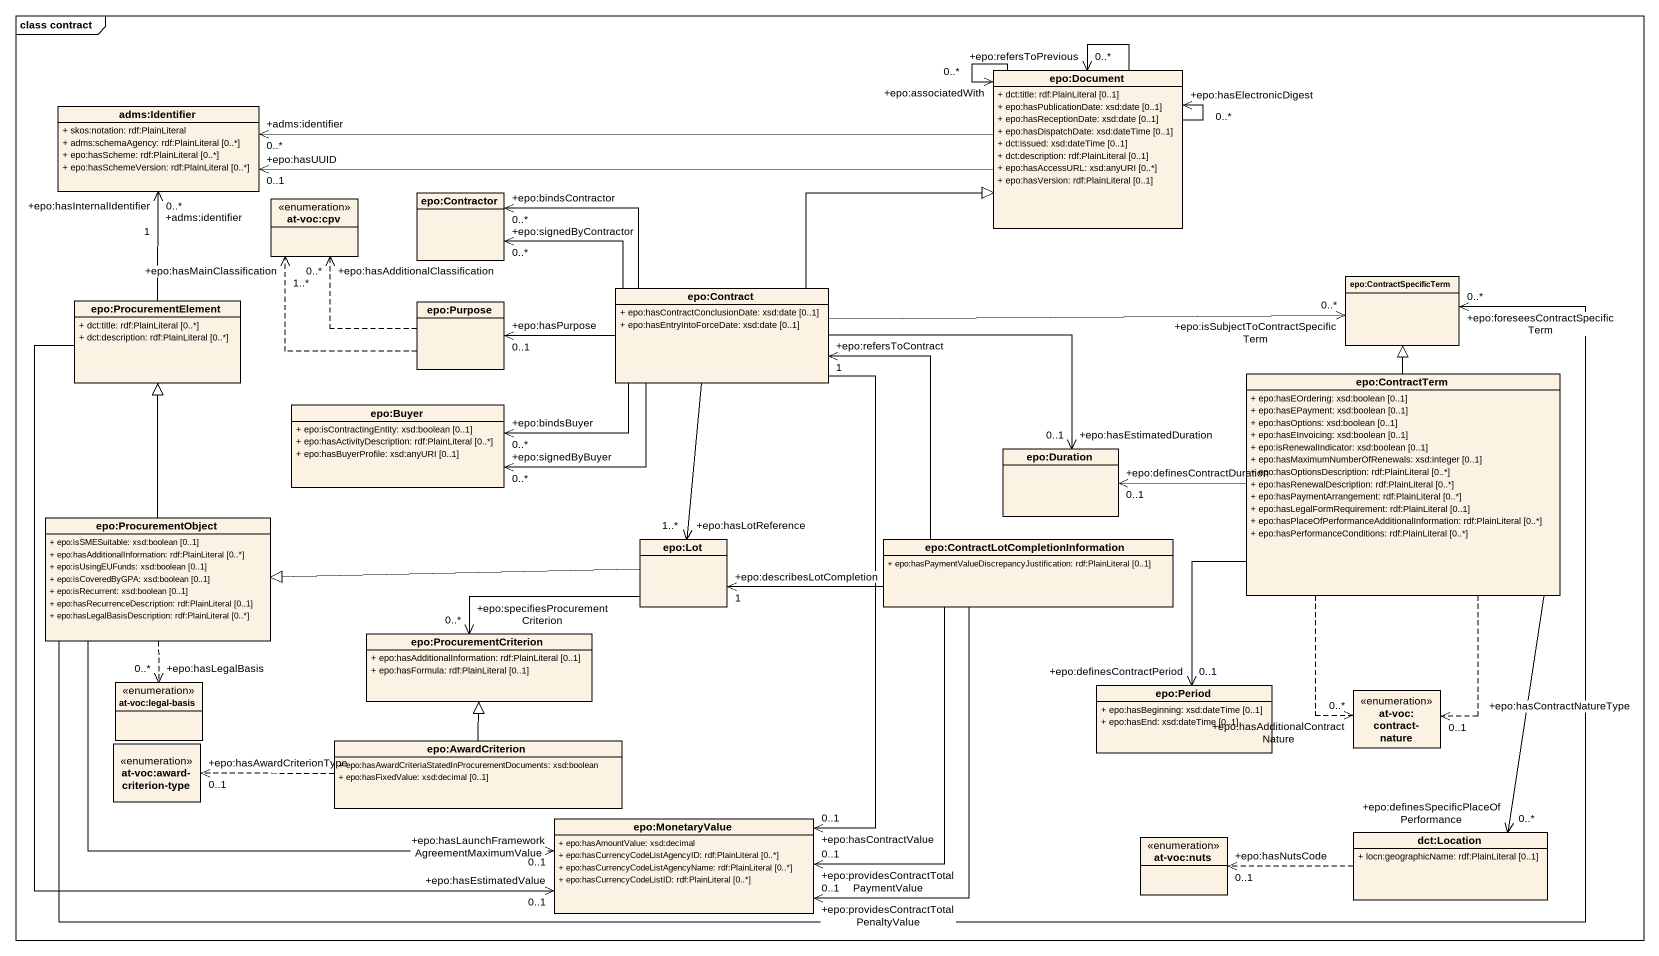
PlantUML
@startuml
mainframe class contract
hide circle
hide empty members
skinparam classAttributeIconSize 0
class "epo:Document" as epo_Document {
  + dct:title: rdf:PlainLiteral [0..1]
  + epo:hasPublicationDate: xsd:date [0..1]
  + epo:hasReceptionDate: xsd:date [0..1]
  + epo:hasDispatchDate: xsd:dateTime [0..1]
  + dct:issued: xsd:dateTime [0..1]
  + dct:description: rdf:PlainLiteral [0..1]
  + epo:hasAccessURL: xsd:anyURI [0..*]
  + epo:hasVersion: rdf:PlainLiteral [0..1]
}
class "adms:Identifier" as adms_Identifier {
  + skos:notation: rdf:PlainLiteral
  + adms:schemaAgency: rdf:PlainLiteral [0..*]
  + epo:hasScheme: rdf:PlainLiteral [0..*]
  + epo:hasSchemeVersion: rdf:PlainLiteral [0..*]
}
enum "at-voc:cpv" as at_voc_cpv
class "epo:Contractor" as epo_Contractor
class "epo:ProcurementElement" as epo_ProcurementElement {
  + dct:title: rdf:PlainLiteral [0..*]
  + dct:description: rdf:PlainLiteral [0..*]
}
class "epo:Purpose" as epo_Purpose
class "epo:Contract" as epo_Contract {
  + epo:hasContractConclusionDate: xsd:date [0..1]
  + epo:hasEntryIntoForceDate: xsd:date [0..1]
}
class "epo:ContractSpecificTerm" as epo_ContractSpecificTerm
class "epo:ContractTerm" as epo_ContractTerm {
  + epo:hasEOrdering: xsd:boolean [0..1]
  + epo:hasEPayment: xsd:boolean [0..1]
  + epo:hasOptions: xsd:boolean [0..1]
  + epo:hasEInvoicing: xsd:boolean [0..1]
  + epo:isRenewalIndicator: xsd:boolean [0..1]
  + epo:hasMaximumNumberOfRenewals: xsd:integer [0..1]
  + epo:hasOptionsDescription: rdf:PlainLiteral [0..*]
  + epo:hasRenewalDescription: rdf:PlainLiteral [0..*]
  + epo:hasPaymentArrangement: rdf:PlainLiteral [0..*]
  + epo:hasLegalFormRequirement: rdf:PlainLiteral [0..1]
  + epo:hasPlaceOfPerformanceAdditionalInformation: rdf:PlainLiteral [0..*]
  + epo:hasPerformanceConditions: rdf:PlainLiteral [0..*]
}
class "epo:Buyer" as epo_Buyer {
  + epo:isContractingEntity: xsd:boolean [0..1]
  + epo:hasActivityDescription: rdf:PlainLiteral [0..*]
  + epo:hasBuyerProfile: xsd:anyURI [0..1]
}
class "epo:Duration" as epo_Duration
class "epo:ProcurementObject" as epo_ProcurementObject {
  + epo:isSMESuitable: xsd:boolean [0..1]
  + epo:hasAdditionalInformation: rdf:PlainLiteral [0..*]
  + epo:isUsingEUFunds: xsd:boolean [0..1]
  + epo:isCoveredByGPA: xsd:boolean [0..1]
  + epo:isRecurrent: xsd:boolean [0..1]
  + epo:hasRecurrenceDescription: rdf:PlainLiteral [0..1]
  + epo:hasLegalBasisDescription: rdf:PlainLiteral [0..*]
}
class "epo:Lot" as epo_Lot
class "epo:ContractLotCompletionInformation" as epo_ContractLotCompletionInf {
  + epo:hasPaymentValueDiscrepancyJustification: rdf:PlainLiteral [0..1]
}
class "epo:ProcurementCriterion" as epo_ProcurementCriterion {
  + epo:hasAdditionalInformation: rdf:PlainLiteral [0..1]
  + epo:hasFormula: rdf:PlainLiteral [0..1]
}
enum "at-voc:legal-basis" as at_voc_legal_basis
class "epo:Period" as epo_Period {
  + epo:hasBeginning: xsd:dateTime [0..1]
  + epo:hasEnd: xsd:dateTime [0..1]
}
enum "at-voc:contract-nature" as at_voc_contract_nature
class "epo:AwardCriterion" as epo_AwardCriterion {
  + epo:hasAwardCriteriaStatedInProcurementDocuments: xsd:boolean
  + epo:hasFixedValue: xsd:decimal [0..1]
}
enum "at-voc:award-criterion-type" as at_voc_award_criterion_type
class "epo:MonetaryValue" as epo_MonetaryValue {
  + epo:hasAmountValue: xsd:decimal
  + epo:hasCurrencyCodeListAgencyID: rdf:PlainLiteral [0..*]
  + epo:hasCurrencyCodeListAgencyName: rdf:PlainLiteral [0..*]
  + epo:hasCurrencyCodeListID: rdf:PlainLiteral [0..*]
}
enum "at-voc:nuts" as at_voc_nuts
class "dct:Location" as dct_Location {
  + locn:geographicName: rdf:PlainLiteral [0..1]
}
epo_Document --> "+epo:refersToPrevious\n0..*" epo_Document
epo_Document --> "+epo:associatedWith\n0..*" epo_Document
epo_Document --> "+epo:hasElectronicDigest\n0..*" epo_Document
epo_Document -left-> "+adms:identifier\n0..*" adms_Identifier
epo_Document -left-> "+epo:hasUUID\n0..1" adms_Identifier
epo_ProcurementElement -up-> "+epo:hasInternalIdentifier\n0..*" adms_Identifier
epo_ProcurementElement -up-> "+adms:identifier\n1" adms_Identifier
epo_ProcurementElement --> "+epo:hasEstimatedValue\n0..1" epo_MonetaryValue
epo_Purpose .up.> "+epo:hasAdditionalClassification\n0..*" at_voc_cpv
epo_Purpose .up.> "+epo:hasMainClassification\n1..*" at_voc_cpv
epo_Contract -right-|> epo_Document
epo_Contract -left-> "+epo:signedByContractor\n0..*" epo_Contractor
epo_Contract -left-> "+epo:bindsContractor\n0..*" epo_Contractor
epo_Contract -left-> "+epo:hasPurpose\n0..1" epo_Purpose
epo_Contract -right-> "+epo:isSubjectToContractSpecificTerm\n0..*" epo_ContractSpecificTerm
epo_Contract -left-> "+epo:signedByBuyer\n0..*" epo_Buyer
epo_Contract -left-> "+epo:bindsBuyer\n0..*" epo_Buyer
epo_Contract -right-> "+epo:hasEstimatedDuration\n0..1" epo_Duration
epo_Contract --> "+epo:hasLotReference\n1..*" epo_Lot
epo_Contract --> "+epo:hasContractValue\n0..1" epo_MonetaryValue
epo_ContractTerm -up-|> epo_ContractSpecificTerm
epo_ContractTerm -left-> "+epo:definesContractDuration\n0..1" epo_Duration
epo_ContractTerm --> "+epo:definesContractPeriod\n0..1" epo_Period
epo_ContractTerm ..> "+epo:hasAdditionalContractNature\n0..*" at_voc_contract_nature
epo_ContractTerm ..> "+epo:hasContractNatureType\n0..1" at_voc_contract_nature
epo_ContractTerm --> "+epo:definesSpecificPlaceOfPerformance\n0..*" dct_Location
epo_ProcurementObject -up-|> epo_ProcurementElement
epo_ProcurementObject -right-> "+epo:foreseesContractSpecificTerm\n0..*" epo_ContractSpecificTerm
epo_ProcurementObject ..> "+epo:hasLegalBasis\n0..*" at_voc_legal_basis
epo_ProcurementObject -right-> "+epo:hasLaunchFrameworkAgreementMaximumValue\n0..1" epo_MonetaryValue
epo_Lot -left-|> epo_ProcurementObject
epo_Lot -left-> "+epo:specifiesProcurementCriterion\n0..*" epo_ProcurementCriterion
epo_ContractLotCompletionInf -up-> "+epo:refersToContract\n1" epo_Contract
epo_ContractLotCompletionInf -left-> "+epo:describesLotCompletion\n1" epo_Lot
epo_ContractLotCompletionInf --> "+epo:providesContractTotalPaymentValue\n0..1" epo_MonetaryValue
epo_ContractLotCompletionInf --> "+epo:providesContractTotalPenaltyValue\n0..1" epo_MonetaryValue
epo_AwardCriterion -up-|> epo_ProcurementCriterion
epo_AwardCriterion .left.> "+epo:hasAwardCriterionType\n0..1" at_voc_award_criterion_type
dct_Location .left.> "+epo:hasNutsCode\n0..1" at_voc_nuts
@enduml
